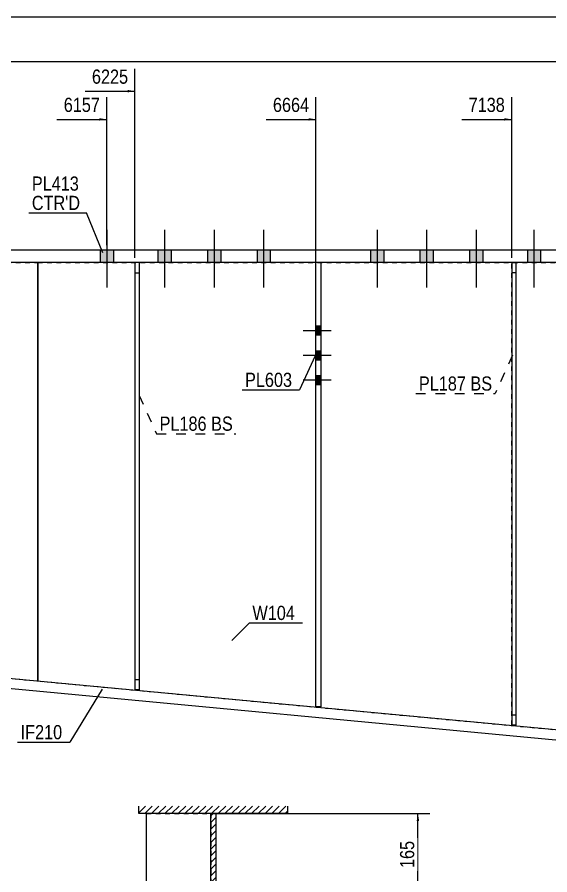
# Model space of a CAD drawing. Header units: millimetres. Extents: x -266 to 146, y -161 to 127.
# Drawn here: x -42.1 to 65.4, y -46.6 to 126.5 of the extents above; entities that cross this region are included whole.
import ezdxf

# ---------------------------------------------------------------- set-up
doc = ezdxf.new("R2010")
doc.units = ezdxf.units.MM
doc.linetypes.add('DXK_LINE_DOT1', pattern=[1.8814, 0.9407, -0.9407])
doc.linetypes.add('DXK_LINE_DOT2', pattern=[3.9198, 1.9599, -1.9599])
doc.styles.add('Arial Narrow', font='ARIALN.TTF', dxfattribs={"height": 0.2})

# ---------------------------------------------------------------- blocks, each defined once
blk = doc.blocks.new('Unknown-622979541-1210')
at = {"color": 5, "linetype": 'Continuous'}
blk.add_line((146.1, 126.52), (-263.9, 126.52), dxfattribs=at)
blk = doc.blocks.new('Part-622979541-1773 - 1521')
at = {"color": 2, "linetype": 'Continuous'}
for p, q in [((127.32, 79.46), (-62.9, 79.46)), ((127.32, 76.96), (-62.9, 76.96))]:
    blk.add_line(p, q, dxfattribs=at)
blk = doc.blocks.new('Part-622979541-1832 - 1521')
at = {"color": 2, "linetype": 'Continuous'}
for p, q in [((-62.9, -5.15), (127.32, -23.04)), ((127.13, -25.12), (-63.1, -7.22))]:
    blk.add_line(p, q, dxfattribs=at)
blk = doc.blocks.new('Part-622979541-1810 - 1521')
at = {"color": 7, "linetype": 'DXK_LINE_DOT1'}
for p, q in [((-78.1, 76.96), (-37.9, 76.96)), ((-78.1, -3.72), (-37.9, -7.5))]:
    blk.add_line(p, q, dxfattribs=at)
at = {"color": 2, "linetype": 'Continuous'}
blk.add_line((-37.9, -7.5), (-37.9, 76.96), dxfattribs=at)
blk = doc.blocks.new('Part-622979541-2072 - 1521')
at = {"color": 2, "linetype": 'Continuous'}
blk.add_line((-37.9, 76.96), (-37.9, -7.5), dxfattribs=at)
at = {"color": 7, "linetype": 'DXK_LINE_DOT1'}
for p, q in [((-37.9, 76.96), (127.32, 76.96)), ((127.32, 76.96), (127.32, 66.71)), ((127.32, 65.54), (127.32, 56.71)), ((127.32, 55.54), (127.32, 46.71)), ((127.32, 45.54), (127.32, 34.62)), ((127.32, 33.46), (127.32, 20.46)), ((127.32, 19.29), (127.32, 8.37)), ((127.32, 7.21), (127.32, -1.63)), ((127.32, -2.79), (127.32, -11.63)), ((-37.9, -7.5), (127.32, -23.04)), ((127.32, -12.79), (127.32, -23.04))]:
    blk.add_line(p, q, dxfattribs=at)
blk = doc.blocks.new('Part-622979541-2143 - 1521')
at = {"color": 2, "linetype": 'Continuous'}
for p, q in [((-18.31, 76.96), (-18.31, -9.26)), ((-17.48, 76.96), (-17.48, -9.26)), ((-17.48, -9.26), (-18.31, -9.26))]:
    blk.add_line(p, q, dxfattribs=at)
at = {"color": 7, "linetype": 'DXK_LINE_DOT1'}
for p, q in [((-18.31, 74.87), (-17.48, 74.87)), ((-18.31, -7.18), (-17.48, -7.18))]:
    blk.add_line(p, q, dxfattribs=at)
blk = doc.blocks.new('Part-622979541-2148 - 1521')
at = {"color": 7, "linetype": 'DXK_LINE_DOT1'}
for p, q in [((-18.31, 76.96), (-18.31, -9.26)), ((-17.48, 76.96), (-17.48, -9.26)), ((-18.31, -9.26), (-17.48, -9.26))]:
    blk.add_line(p, q, dxfattribs=at)
blk = doc.blocks.new('Part-622979541-2153 - 1521')
at = {"color": 7, "linetype": 'DXK_LINE_DOT1'}
for p, q in [((57.74, -16.41), (57.74, 76.96)), ((57.74, 76.96), (58.57, 76.96)), ((58.57, 76.96), (58.57, -16.41)), ((58.57, 74.87), (57.74, 74.87)), ((57.74, -14.33), (58.57, -14.33)), ((58.57, -16.41), (57.74, -16.41))]:
    blk.add_line(p, q, dxfattribs=at)
blk = doc.blocks.new('Part-622979541-2158 - 1521')
at = {"color": 2, "linetype": 'Continuous'}
for p, q in [((57.74, 76.96), (57.74, -16.41)), ((58.57, 76.96), (58.57, -16.41)), ((58.57, -16.41), (57.74, -16.41))]:
    blk.add_line(p, q, dxfattribs=at)
blk = doc.blocks.new('Bolt-622979541-2159 - 1521')
at = {"linetype": 'Continuous'}
for points in [[(-22.67, 79.46), (-25.34, 79.46), (-25.34, 76.96), (-22.67, 76.96)], [(-22.67, 79.46), (-25.34, 79.46), (-25.34, 76.96), (-22.67, 76.96)], [(-22.67, 79.46), (-25.34, 79.46), (-25.34, 76.96), (-22.67, 76.96)], [(-22.67, 79.46), (-25.34, 79.46), (-25.34, 76.96), (-22.67, 76.96)], [(-11, 79.46), (-13.67, 79.46), (-13.67, 76.96), (-11, 76.96)], [(-11, 79.46), (-13.67, 79.46), (-13.67, 76.96), (-11, 76.96)], [(-11, 79.46), (-13.67, 79.46), (-13.67, 76.96), (-11, 76.96)], [(-11, 79.46), (-13.67, 79.46), (-13.67, 76.96), (-11, 76.96)], [(-1, 79.46), (-3.67, 79.46), (-3.67, 76.96), (-1, 76.96)], [(-1, 79.46), (-3.67, 79.46), (-3.67, 76.96), (-1, 76.96)], [(-1, 79.46), (-3.67, 79.46), (-3.67, 76.96), (-1, 76.96)], [(-1, 79.46), (-3.67, 79.46), (-3.67, 76.96), (-1, 76.96)], [(9, 79.46), (6.33, 79.46), (6.33, 76.96), (9, 76.96)], [(9, 79.46), (6.33, 79.46), (6.33, 76.96), (9, 76.96)], [(9, 79.46), (6.33, 79.46), (6.33, 76.96), (9, 76.96)], [(9, 79.46), (6.33, 79.46), (6.33, 76.96), (9, 76.96)], [(31.9, 79.46), (29.23, 79.46), (29.23, 76.96), (31.9, 76.96)], [(31.9, 79.46), (29.23, 79.46), (29.23, 76.96), (31.9, 76.96)], [(31.9, 79.46), (29.23, 79.46), (29.23, 76.96), (31.9, 76.96)], [(31.9, 79.46), (29.23, 79.46), (29.23, 76.96), (31.9, 76.96)], [(41.9, 79.46), (39.23, 79.46), (39.23, 76.96), (41.9, 76.96)], [(41.9, 79.46), (39.23, 79.46), (39.23, 76.96), (41.9, 76.96)], [(41.9, 79.46), (39.23, 79.46), (39.23, 76.96), (41.9, 76.96)], [(41.9, 79.46), (39.23, 79.46), (39.23, 76.96), (41.9, 76.96)], [(51.9, 79.46), (49.23, 79.46), (49.23, 76.96), (51.9, 76.96)], [(51.9, 79.46), (49.23, 79.46), (49.23, 76.96), (51.9, 76.96)], [(51.9, 79.46), (49.23, 79.46), (49.23, 76.96), (51.9, 76.96)], [(51.9, 79.46), (49.23, 79.46), (49.23, 76.96), (51.9, 76.96)], [(63.56, 79.46), (60.9, 79.46), (60.9, 76.96), (63.56, 76.96)], [(63.56, 79.46), (60.9, 79.46), (60.9, 76.96), (63.56, 76.96)], [(63.56, 79.46), (60.9, 79.46), (60.9, 76.96), (63.56, 76.96)], [(63.56, 79.46), (60.9, 79.46), (60.9, 76.96), (63.56, 76.96)]]:
    blk.add_hatch(color=3, dxfattribs=at).paths.add_polyline_path(points)
at = {"color": 3, "linetype": 'Continuous'}
for p, q in [((-24, 83.6), (-24, 71.96)), ((-24, 83.6), (-24, 71.96)), ((-24, 83.6), (-24, 71.96)), ((-24, 83.6), (-24, 71.96)), ((-12.34, 83.6), (-12.34, 71.96)), ((-12.34, 83.6), (-12.34, 71.96)), ((-12.34, 83.6), (-12.34, 71.96)), ((-12.34, 83.6), (-12.34, 71.96)), ((-2.34, 83.6), (-2.34, 71.96)), ((-2.34, 83.6), (-2.34, 71.96)), ((-2.34, 83.6), (-2.34, 71.96)), ((-2.34, 83.6), (-2.34, 71.96)), ((7.66, 83.6), (7.66, 71.96)), ((7.66, 83.6), (7.66, 71.96)), ((7.66, 83.6), (7.66, 71.96)), ((7.66, 83.6), (7.66, 71.96)), ((30.56, 83.6), (30.56, 71.96)), ((30.56, 83.6), (30.56, 71.96)), ((30.56, 83.6), (30.56, 71.96)), ((30.56, 83.6), (30.56, 71.96)), ((40.56, 83.6), (40.56, 71.96)), ((40.56, 83.6), (40.56, 71.96)), ((40.56, 83.6), (40.56, 71.96)), ((40.56, 83.6), (40.56, 71.96)), ((50.56, 83.6), (50.56, 71.96)), ((50.56, 83.6), (50.56, 71.96)), ((50.56, 83.6), (50.56, 71.96)), ((50.56, 83.6), (50.56, 71.96)), ((62.23, 83.6), (62.23, 71.96)), ((62.23, 83.6), (62.23, 71.96)), ((62.23, 83.6), (62.23, 71.96)), ((62.23, 83.6), (62.23, 71.96)), ((-25.34, 79.46), (-25.34, 76.96)), ((-25.34, 79.46), (-25.34, 76.96)), ((-25.34, 79.46), (-25.34, 76.96)), ((-25.34, 79.46), (-25.34, 76.96)), ((-22.67, 79.46), (-22.67, 76.96)), ((-22.67, 79.46), (-22.67, 76.96)), ((-22.67, 79.46), (-22.67, 76.96)), ((-22.67, 79.46), (-22.67, 76.96)), ((-13.67, 79.46), (-13.67, 76.96)), ((-13.67, 79.46), (-13.67, 76.96)), ((-13.67, 79.46), (-13.67, 76.96)), ((-13.67, 79.46), (-13.67, 76.96)), ((-11, 79.46), (-11, 76.96)), ((-11, 79.46), (-11, 76.96)), ((-11, 79.46), (-11, 76.96)), ((-11, 79.46), (-11, 76.96)), ((-3.67, 79.46), (-3.67, 76.96)), ((-3.67, 79.46), (-3.67, 76.96)), ((-3.67, 79.46), (-3.67, 76.96)), ((-3.67, 79.46), (-3.67, 76.96)), ((-1, 79.46), (-1, 76.96)), ((-1, 79.46), (-1, 76.96)), ((-1, 79.46), (-1, 76.96)), ((-1, 79.46), (-1, 76.96)), ((6.33, 79.46), (6.33, 76.96)), ((6.33, 79.46), (6.33, 76.96)), ((6.33, 79.46), (6.33, 76.96)), ((6.33, 79.46), (6.33, 76.96)), ((9, 79.46), (9, 76.96)), ((9, 79.46), (9, 76.96)), ((9, 79.46), (9, 76.96)), ((9, 79.46), (9, 76.96)), ((29.23, 79.46), (29.23, 76.96)), ((29.23, 79.46), (29.23, 76.96)), ((29.23, 79.46), (29.23, 76.96)), ((29.23, 79.46), (29.23, 76.96)), ((31.9, 79.46), (31.9, 76.96)), ((31.9, 79.46), (31.9, 76.96)), ((31.9, 79.46), (31.9, 76.96)), ((31.9, 79.46), (31.9, 76.96)), ((39.23, 79.46), (39.23, 76.96)), ((39.23, 79.46), (39.23, 76.96)), ((39.23, 79.46), (39.23, 76.96)), ((39.23, 79.46), (39.23, 76.96)), ((41.9, 79.46), (41.9, 76.96)), ((41.9, 79.46), (41.9, 76.96)), ((41.9, 79.46), (41.9, 76.96)), ((41.9, 79.46), (41.9, 76.96)), ((49.23, 79.46), (49.23, 76.96)), ((49.23, 79.46), (49.23, 76.96)), ((49.23, 79.46), (49.23, 76.96)), ((49.23, 79.46), (49.23, 76.96)), ((51.9, 79.46), (51.9, 76.96)), ((51.9, 79.46), (51.9, 76.96)), ((51.9, 79.46), (51.9, 76.96)), ((51.9, 79.46), (51.9, 76.96)), ((60.9, 79.46), (60.9, 76.96)), ((60.9, 79.46), (60.9, 76.96)), ((60.9, 79.46), (60.9, 76.96)), ((60.9, 79.46), (60.9, 76.96)), ((63.56, 79.46), (63.56, 76.96)), ((63.56, 79.46), (63.56, 76.96)), ((63.56, 79.46), (63.56, 76.96)), ((63.56, 79.46), (63.56, 76.96))]:
    blk.add_line(p, q, dxfattribs=at)
blk = doc.blocks.new('Part-622979541-2169 - 1521')
at = {"color": 2, "linetype": 'Continuous'}
for p, q in [((18.23, -12.7), (18.23, 76.96)), ((19.23, 76.96), (19.23, -12.7)), ((19.23, -12.7), (18.23, -12.7))]:
    blk.add_line(p, q, dxfattribs=at)
blk = doc.blocks.new('Bolt-622979541-2170 - 1521')
at = {"linetype": 'Continuous'}
for points in [[(19.23, 62.29), (19.23, 64.12), (18.23, 64.12), (18.23, 62.29)], [(19.23, 57.29), (19.23, 59.12), (18.23, 59.12), (18.23, 57.29)], [(19.23, 52.29), (19.23, 54.12), (18.23, 54.12), (18.23, 52.29)]]:
    blk.add_hatch(color=3, dxfattribs=at).paths.add_polyline_path(points)
at = {"color": 3, "linetype": 'Continuous'}
for p, q in [((19.23, 64.12), (18.23, 64.12)), ((21.31, 63.21), (15.64, 63.21)), ((19.23, 62.29), (18.23, 62.29)), ((19.23, 59.12), (18.23, 59.12)), ((21.31, 58.21), (15.64, 58.21)), ((19.23, 57.29), (18.23, 57.29)), ((19.23, 54.12), (18.23, 54.12)), ((21.31, 53.21), (15.64, 53.21)), ((19.23, 52.29), (18.23, 52.29))]:
    blk.add_line(p, q, dxfattribs=at)
blk = doc.blocks.new('Part-622979541-2932 - 2911')
at = {"linetype": 'Continuous'}
h = blk.add_hatch(dxfattribs=at)
h.set_pattern_fill('', scale=0.3, style=0, pattern_type=0)
h.set_pattern_definition([(45, (-2.0018, -119.9341), (-0.673519, 0.673519), [])])
h.paths.add_polyline_path([(-3, -119.93), (-2, -119.93), (-2, -34.28), (-3, -34.28)])
at = {"color": 2, "linetype": 'Continuous'}
for p, q in [((-3, -119.93), (-3, -34.28)), ((-3, -34.28), (-2, -34.28)), ((-2, -34.28), (-2, -119.93)), ((-2, -119.93), (-3, -119.93))]:
    blk.add_line(p, q, dxfattribs=at)
at = {"color": 7, "linetype": 'DXK_LINE_DOT1'}
for p, q in [((-3, -121.53), (-3, -119.93)), ((-2, -121.53), (-2, -119.93))]:
    blk.add_line(p, q, dxfattribs=at)
blk = doc.blocks.new('Part-622979541-2985 - 2911')
at = {"color": 2, "linetype": 'Continuous'}
blk.add_line((-16, -119.93), (-16, -34.28), dxfattribs=at)
at = {"color": 7, "linetype": 'DXK_LINE_DOT1'}
for p, q in [((-16, -34.28), (-16, -34.28)), ((-16, -34.28), (-3, -34.28)), ((-3, -34.28), (-3, -119.93)), ((-16, -119.93), (-16, -120.08)), ((-16, -120.08), (-3, -120.08))]:
    blk.add_line(p, q, dxfattribs=at)
blk = doc.blocks.new('Part-622979541-2994 - 2911')
at = {"linetype": 'Continuous'}
h = blk.add_hatch(dxfattribs=at)
h.set_pattern_fill('', scale=0.3, style=0, pattern_type=0)
h.set_pattern_definition([(45, (-17.5018, -32.7802), (-0.67352, 0.67352), [])])
h.paths.add_polyline_path([(12.5, -32.78), (-17.5, -32.78), (-17.5, -34.28), (12.5, -34.28)])
at = {"color": 2, "linetype": 'Continuous'}
for p, q in [((-17.5, -34.28), (-17.5, -32.78)), ((12.5, -32.78), (12.5, -34.28)), ((12.5, -34.28), (-17.5, -34.28))]:
    blk.add_line(p, q, dxfattribs=at)
blk = doc.blocks.new('StraightDimension-622979541-2642 - 1521')
at = {"color": 7, "linetype": 'Continuous'}
blk.add_line((-251.25, 117.59), (129.41, 117.59), dxfattribs=at)
blk = doc.blocks.new('StraightDimension-622979541-11879 - 1521')
at = {"linetype": 'Continuous'}
blk.add_hatch(color=7, dxfattribs=at).paths.add_polyline_path([(56.24, 106.13), (57.74, 105.88), (56.24, 105.63)])
at = {"color": 7, "linetype": 'Continuous'}
for p, q in [((57.74, 77.96), (57.74, 110.38)), ((47.68, 105.88), (57.74, 105.88))]:
    blk.add_line(p, q, dxfattribs=at)
at = {"color": 0}
blk.add_wipeout([(56.96, 106.78), (56.96, 110.98), (48.45, 110.98), (48.45, 106.78)], dxfattribs=at)
at = {"color": 3, "style": 'Arial Narrow'}
blk.add_text('7138', height=2.863, dxfattribs=at).set_placement((49.05, 107.38))
blk = doc.blocks.new('StraightDimension-622979541-11880 - 1521')
at = {"linetype": 'Continuous'}
blk.add_hatch(color=7, dxfattribs=at).paths.add_polyline_path([(16.73, 106.13), (18.23, 105.88), (16.73, 105.63)])
at = {"color": 7, "linetype": 'Continuous'}
for p, q in [((18.23, 72.93), (18.23, 110.38)), ((8.17, 105.88), (18.23, 105.88))]:
    blk.add_line(p, q, dxfattribs=at)
at = {"color": 0}
blk.add_wipeout([(17.45, 106.78), (17.45, 110.98), (8.94, 110.98), (8.94, 106.78)], dxfattribs=at)
at = {"color": 3, "style": 'Arial Narrow'}
blk.add_text('6664', height=2.863, dxfattribs=at).set_placement((9.54, 107.38))
blk = doc.blocks.new('StraightDimension-622979541-11881 - 1521')
at = {"linetype": 'Continuous'}
blk.add_hatch(color=7, dxfattribs=at).paths.add_polyline_path([(-19.81, 111.83), (-18.31, 111.58), (-19.81, 111.33)])
at = {"color": 7, "linetype": 'Continuous'}
for p, q in [((-18.31, 77.96), (-18.31, 116.08)), ((-28.38, 111.58), (-18.31, 111.58))]:
    blk.add_line(p, q, dxfattribs=at)
at = {"color": 0}
blk.add_wipeout([(-19.09, 112.48), (-19.09, 116.68), (-27.6, 116.68), (-27.6, 112.48)], dxfattribs=at)
at = {"color": 3, "style": 'Arial Narrow'}
blk.add_text('6225', height=2.863, dxfattribs=at).set_placement((-27, 113.08))
blk = doc.blocks.new('StraightDimension-622979541-11882 - 1521')
at = {"linetype": 'Continuous'}
blk.add_hatch(color=7, dxfattribs=at).paths.add_polyline_path([(-25.51, 106.13), (-24.01, 105.88), (-25.51, 105.63)])
at = {"color": 7, "linetype": 'Continuous'}
for p, q in [((-24.01, 80.46), (-24.01, 110.38)), ((-34.07, 105.88), (-24.01, 105.88))]:
    blk.add_line(p, q, dxfattribs=at)
at = {"color": 0}
blk.add_wipeout([(-24.78, 106.78), (-24.78, 110.98), (-33.29, 110.98), (-33.29, 106.78)], dxfattribs=at)
at = {"color": 3, "style": 'Arial Narrow'}
blk.add_text('6157', height=2.863, dxfattribs=at).set_placement((-32.69, 107.38))
blk = doc.blocks.new('StraightDimension-622979541-4804 - 2911')
at = {"linetype": 'Continuous'}
for points in [[(38.56, -35.78), (38.81, -34.28), (39.06, -35.78)], [(39.06, -49.28), (38.81, -50.78), (38.56, -49.28)]]:
    blk.add_hatch(color=7, dxfattribs=at).paths.add_polyline_path(points)
at = {"color": 7, "linetype": 'Continuous'}
for p, q in [((-2, -34.28), (41.21, -34.28)), ((38.81, -50.78), (38.81, -34.28)), ((-11.5, -50.78), (41.21, -50.78))]:
    blk.add_line(p, q, dxfattribs=at)
at = {"color": 0}
blk.add_wipeout([(38.66, -39.19), (34.46, -39.19), (34.46, -45.87), (38.66, -45.87)], dxfattribs=at)
at = {"color": 3, "style": 'Arial Narrow'}
blk.add_text('165', height=2.863, rotation=90.0002, dxfattribs=at).set_placement((38.06, -45.27))
blk = doc.blocks.new('Mark-622979541-1769 - 1521')
at = {"color": 7, "linetype": 'Continuous'}
blk.add_line((-24.83, 78.93), (-28.12, 86.99), dxfattribs=at)
at = {"color": 0}
for points in [[(-29.62, 91.49), (-29.62, 94.49), (-39.13, 94.49), (-39.13, 91.49)], [(-29.37, 87.59), (-29.37, 90.59), (-39.13, 90.59), (-39.13, 87.59)]]:
    blk.add_wipeout(points, dxfattribs=at)
for points in [[(-29.62, 91.49), (-29.62, 94.49), (-39.13, 94.49), (-39.13, 91.49)], [(-29.37, 87.59), (-29.37, 90.59), (-39.13, 90.59), (-39.13, 87.59)]]:
    blk.add_wipeout(points, dxfattribs=at)
at = {"color": 7, "linetype": 'Continuous'}
blk.add_line((-39.73, 86.99), (-28.12, 86.99), dxfattribs=at)
at = {"color": 3, "style": 'Arial Narrow'}
blk.add_text('PL413', height=2.863, dxfattribs=at).set_placement((-39.13, 91.49))
at = {"color": 1, "style": 'Arial Narrow'}
blk.add_text("CTR'D", height=2.863, dxfattribs=at).set_placement((-39.13, 87.59))
blk = doc.blocks.new('Mark-622979541-1828 - 1521')
at = {"color": 7, "linetype": 'Continuous'}
blk.add_line((-24.91, -9.17), (-31.49, -19.86), dxfattribs=at)
at = {"color": 0}
blk.add_wipeout([(-32.99, -19.26), (-32.99, -16.26), (-41.4, -16.26), (-41.4, -19.26)], dxfattribs=at)
blk.add_wipeout([(-32.99, -19.26), (-32.99, -16.26), (-41.4, -16.26), (-41.4, -19.26)], dxfattribs=at)
at = {"color": 7, "linetype": 'Continuous'}
blk.add_line((-42, -19.86), (-31.49, -19.86), dxfattribs=at)
at = {"color": 3, "style": 'Arial Narrow'}
blk.add_text('IF210', height=2.863, dxfattribs=at).set_placement((-41.4, -19.26))
blk = doc.blocks.new('MarkSet-622979541-9481 - 1521')
at = {"color": 0}
for points in [[(48.51, 51.12), (48.51, 54.12), (39.01, 54.12), (39.01, 51.12)], [(53.8, 51.12), (53.8, 54.12), (49.41, 54.12), (49.41, 51.12)]]:
    blk.add_wipeout(points, dxfattribs=at)
for points in [[(48.51, 51.12), (48.51, 54.12), (39.01, 54.12), (39.01, 51.12)], [(53.8, 51.12), (53.8, 54.12), (49.41, 54.12), (49.41, 51.12)]]:
    blk.add_wipeout(points, dxfattribs=at)
at = {"color": 7, "linetype": 'DXK_LINE_DOT2'}
for p in [(57.93, 58.26), (38.41, 50.52)]:
    blk.add_line(p, (54.4, 50.52), dxfattribs=at)
at = {"color": 3, "style": 'Arial Narrow'}
for s, p in [('PL187', (39.01, 51.12)), ('BS', (49.41, 51.12))]:
    blk.add_text(s, height=2.863, dxfattribs=at).set_placement(p)
blk = doc.blocks.new('Mark-622979541-2068 - 1521')
at = {"color": 0}
blk.add_wipeout([(13.99, 4.81), (13.99, 7.81), (5.4, 7.81), (5.4, 4.81)], dxfattribs=at)
blk.add_wipeout([(13.99, 4.81), (13.99, 7.81), (5.4, 7.81), (5.4, 4.81)], dxfattribs=at)
at = {"color": 7, "linetype": 'Continuous'}
for p, q in [((1.27, 0.67), (4.8, 4.21)), ((4.8, 4.21), (15.49, 4.21))]:
    blk.add_line(p, q, dxfattribs=at)
at = {"color": 3, "style": 'Arial Narrow'}
blk.add_text('W104', height=2.863, dxfattribs=at).set_placement((5.4, 4.81))
blk = doc.blocks.new('Mark-622979541-2165 - 1521')
at = {"color": 7, "linetype": 'Continuous'}
blk.add_line((18.45, 59), (14.92, 51.27), dxfattribs=at)
at = {"color": 0}
blk.add_wipeout([(13.42, 51.87), (13.42, 54.87), (3.91, 54.87), (3.91, 51.87)], dxfattribs=at)
blk.add_wipeout([(13.42, 51.87), (13.42, 54.87), (3.91, 54.87), (3.91, 51.87)], dxfattribs=at)
at = {"color": 7, "linetype": 'Continuous'}
blk.add_line((3.31, 51.27), (14.92, 51.27), dxfattribs=at)
at = {"color": 3, "style": 'Arial Narrow'}
blk.add_text('PL603', height=2.863, dxfattribs=at).set_placement((3.91, 51.87))
blk = doc.blocks.new('MarkSet-622979541-9458 - 1521')
at = {"color": 0}
for points in [[(-3.84, 43.02), (-3.84, 46.02), (-13.34, 46.02), (-13.34, 43.02)], [(1.44, 43.02), (1.44, 46.02), (-2.94, 46.02), (-2.94, 43.02)]]:
    blk.add_wipeout(points, dxfattribs=at)
for points in [[(-3.84, 43.02), (-3.84, 46.02), (-13.34, 46.02), (-13.34, 43.02)], [(1.44, 43.02), (1.44, 46.02), (-2.94, 46.02), (-2.94, 43.02)]]:
    blk.add_wipeout(points, dxfattribs=at)
at = {"color": 7, "linetype": 'DXK_LINE_DOT2'}
for p, q in [((-17.48, 50.16), (-13.94, 42.42)), ((-13.94, 42.42), (2.04, 42.42))]:
    blk.add_line(p, q, dxfattribs=at)
at = {"color": 3, "style": 'Arial Narrow'}
for s, p in [('PL186', (-13.34, 43.02)), ('BS', (-2.94, 43.02))]:
    blk.add_text(s, height=2.863, dxfattribs=at).set_placement(p)

msp = doc.modelspace()

# ---------------------------------------------------------------- block references
for name in ['Unknown-622979541-1210', 'Bolt-622979541-2159 - 1521', 'Part-622979541-1773 - 1521', 'Part-622979541-1810 - 1521', 'Part-622979541-2072 - 1521', 'Part-622979541-2143 - 1521', 'Part-622979541-2148 - 1521', 'Part-622979541-2169 - 1521', 'Part-622979541-2153 - 1521', 'Part-622979541-2158 - 1521', 'Bolt-622979541-2170 - 1521', 'Part-622979541-1832 - 1521', 'Part-622979541-2994 - 2911', 'Part-622979541-2985 - 2911', 'Part-622979541-2932 - 2911']:
    msp.add_blockref(name, (0, 0))

# ---------------------------------------------------------------- next in the draw order: block references
for name in ['StraightDimension-622979541-2642 - 1521', 'Mark-622979541-2165 - 1521', 'MarkSet-622979541-9481 - 1521', 'MarkSet-622979541-9458 - 1521', 'Mark-622979541-2068 - 1521', 'Mark-622979541-1828 - 1521', 'StraightDimension-622979541-4804 - 2911']:
    msp.add_blockref(name, (0, 0))

# ---------------------------------------------------------------- next in the draw order: block references
for name in ['StraightDimension-622979541-11881 - 1521', 'StraightDimension-622979541-11880 - 1521', 'StraightDimension-622979541-11879 - 1521']:
    msp.add_blockref(name, (0, 0))

# ---------------------------------------------------------------- next in the draw order: block references
msp.add_blockref('StraightDimension-622979541-11882 - 1521', (0, 0))

# ---------------------------------------------------------------- next in the draw order: block references
msp.add_blockref('Mark-622979541-1769 - 1521', (0, 0))

doc.saveas('drawing.dxf')
